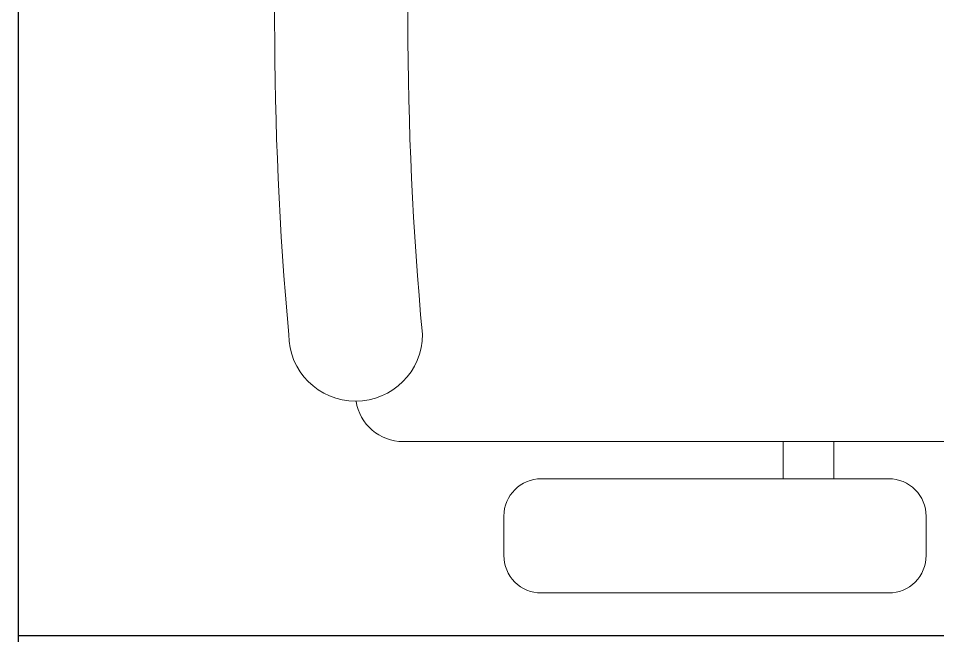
# Model space of a CAD drawing. Extents: x -12260 to 184725, y -29287 to 19916.
# Drawn here: x 15106 to 15588.9, y 390 to 714.4 of the extents above; entities that cross this region are included whole.
import ezdxf

# ---------------------------------------------------------------- set-up
doc = ezdxf.new("R2010")
doc.units = 0
doc.header["$LTSCALE"] = 0.25
doc.linetypes.add('DASHDOT', pattern=[25.4, 12.7, -6.35, 0, -6.35])
doc.layers.add('01-First Floor-FUR$0$FALSE CEILING', color=251, linetype='Continuous')
for name, color, linetype, lineweight in [('01-First Floor-FUR$0$LOADING', 253, 'Continuous', 5), ('01-First Floor-FUR$0$Walls', 251, 'Continuous', 5), ('E-LITE-CLNG-CNDT', 6, 'DASHDOT', 35)]:
    doc.layers.add(name, color=color, linetype=linetype, lineweight=lineweight)

# ---------------------------------------------------------------- blocks, each defined once
blk = doc.blocks.new('01-First Floor-FUR$0$GF21018-P')
at = {"color": 0}
for p, q in [((-0.2206958158158443, 0.4756307261486727), (-0.2206958158158443, 0.0674977280054634)), ((-0.2805980196294406, 0.3422072443699342), (-0.2598282612620899, 0.3422072443699342)), ((-0.3002131404457629, 0.322592123553612), (-0.3002131404457629, 0.1400010304266672)), ((-0.2402131404457641, 0.322592123553612), (-0.2402131404457641, 0.1400010304266708)), ((-0.2402131404457641, 0.2937232591883401), (-0.2206958158158443, 0.2937232591883365)), ((-0.2402131404457641, 0.2670847420663591), (-0.2206958158158443, 0.2670847420663591)), ((-0.2805980196294406, 0.1203859096103415), (-0.2598282612620899, 0.120385909610345))]:
    blk.add_line(p, q, dxfattribs=at)
for centre, radius, start, end in [((-0.2805980196294406, 0.322592123553612), 0.0196151208163253, 90, 180.0000000000001), ((-0.2598282612620899, 0.322592123553612), 0.0196151208163253, 359.9999999999999, 90), ((-0.2805980196294406, 0.1400010304266672), 0.0196151208163253, 180.0000000000001, 270.0000000000004), ((-0.2598282612620899, 0.1400010304266708), 0.0196151208163253, 270.0000000000006, 359.9999999999999), ((-0.1642902328567111, 0.0424977280054613), 0.0351139560901341, 90.00000000000004, 270), ((-4.0174444003e-06, 1.846735474002139), 1.776735474005004, 264.6945553321505, 275.3052680112835), ((-0.1956958158158457, 0.0674977280054634), 0.025, 179.9999999999999, 261.4720758531367), ((-3.2405935642e-06, 1.831363171438854), 1.831363171441721, 264.8532206013883, 275.1469821681523)]:
    blk.add_arc(centre, radius, start, end, dxfattribs=at)
blk = doc.blocks.new('01-First Floor-FUR')
at = {"layer": '01-First Floor-FUR$0$FALSE CEILING', "linetype": 'Continuous'}
blk.add_line((15105.99999999983, 389.9999999874976), (19115.56364585459, 389.9999999874976), dxfattribs=at)
at = {"layer": '01-First Floor-FUR$0$FALSE CEILING'}
blk.add_lwpolyline([(16217.42135623828, -810.0000000124992), (15105.99999999983, 301.4213562262457), (15105.99999999985, 3189.999999987501), (19115.56364585491, 3189.999999987588), (19115.56364585445, -810.0000000123828), (16217.42135623828, -810.0000000124992)], dxfattribs=at)
at = {"layer": '01-First Floor-FUR$0$Walls'}
blk.add_line((15105.9999999998, 301.4213562262012), (15105.99999999983, 2109.999999987485), dxfattribs=at)
at = {"layer": '01-First Floor-FUR$0$LOADING', "extrusion": (-7.77426384867623e-06, -2.240207019314477e-05, 0.9999999997188542), "xscale": -1000, "yscale": 1000, "zscale": 1000, "rotation": 270.0014107550521}
blk.add_blockref('01-First Floor-FUR$0$GF21018-P', (15240.62075562936, 712.6251187113901, -0.2592681401594836), dxfattribs=at)

msp = doc.modelspace()

# ---------------------------------------------------------------- block references
at = {"layer": 'E-LITE-CLNG-CNDT'}
msp.add_blockref('01-First Floor-FUR', (0, 0), dxfattribs=at)

doc.saveas('drawing.dxf')
